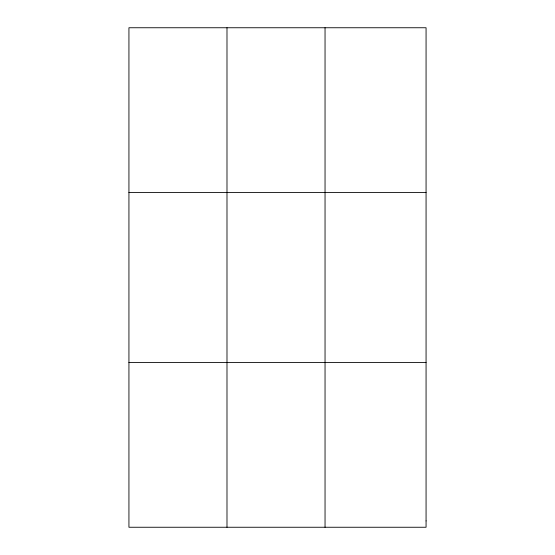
<?xml version="1.0" encoding="UTF-8"?>
<svg xmlns="http://www.w3.org/2000/svg" width="555" height="555" viewBox="0 0 555 555"><rect width="100%" height="100%" fill="white"/><g stroke="black" fill="none" stroke-linecap="round" stroke-linejoin="round"><path stroke-width="0.83" d="M226.988 527.25L226.988 27.75M325.043 527.25L325.043 27.75M128.933 192.585L426.067 192.585M128.933 362.415L426.067 362.415M426.067 520.909L426.067 527.25L128.933 527.25L128.933 27.75L426.067 27.75L426.067 520.909"/></g></svg>
